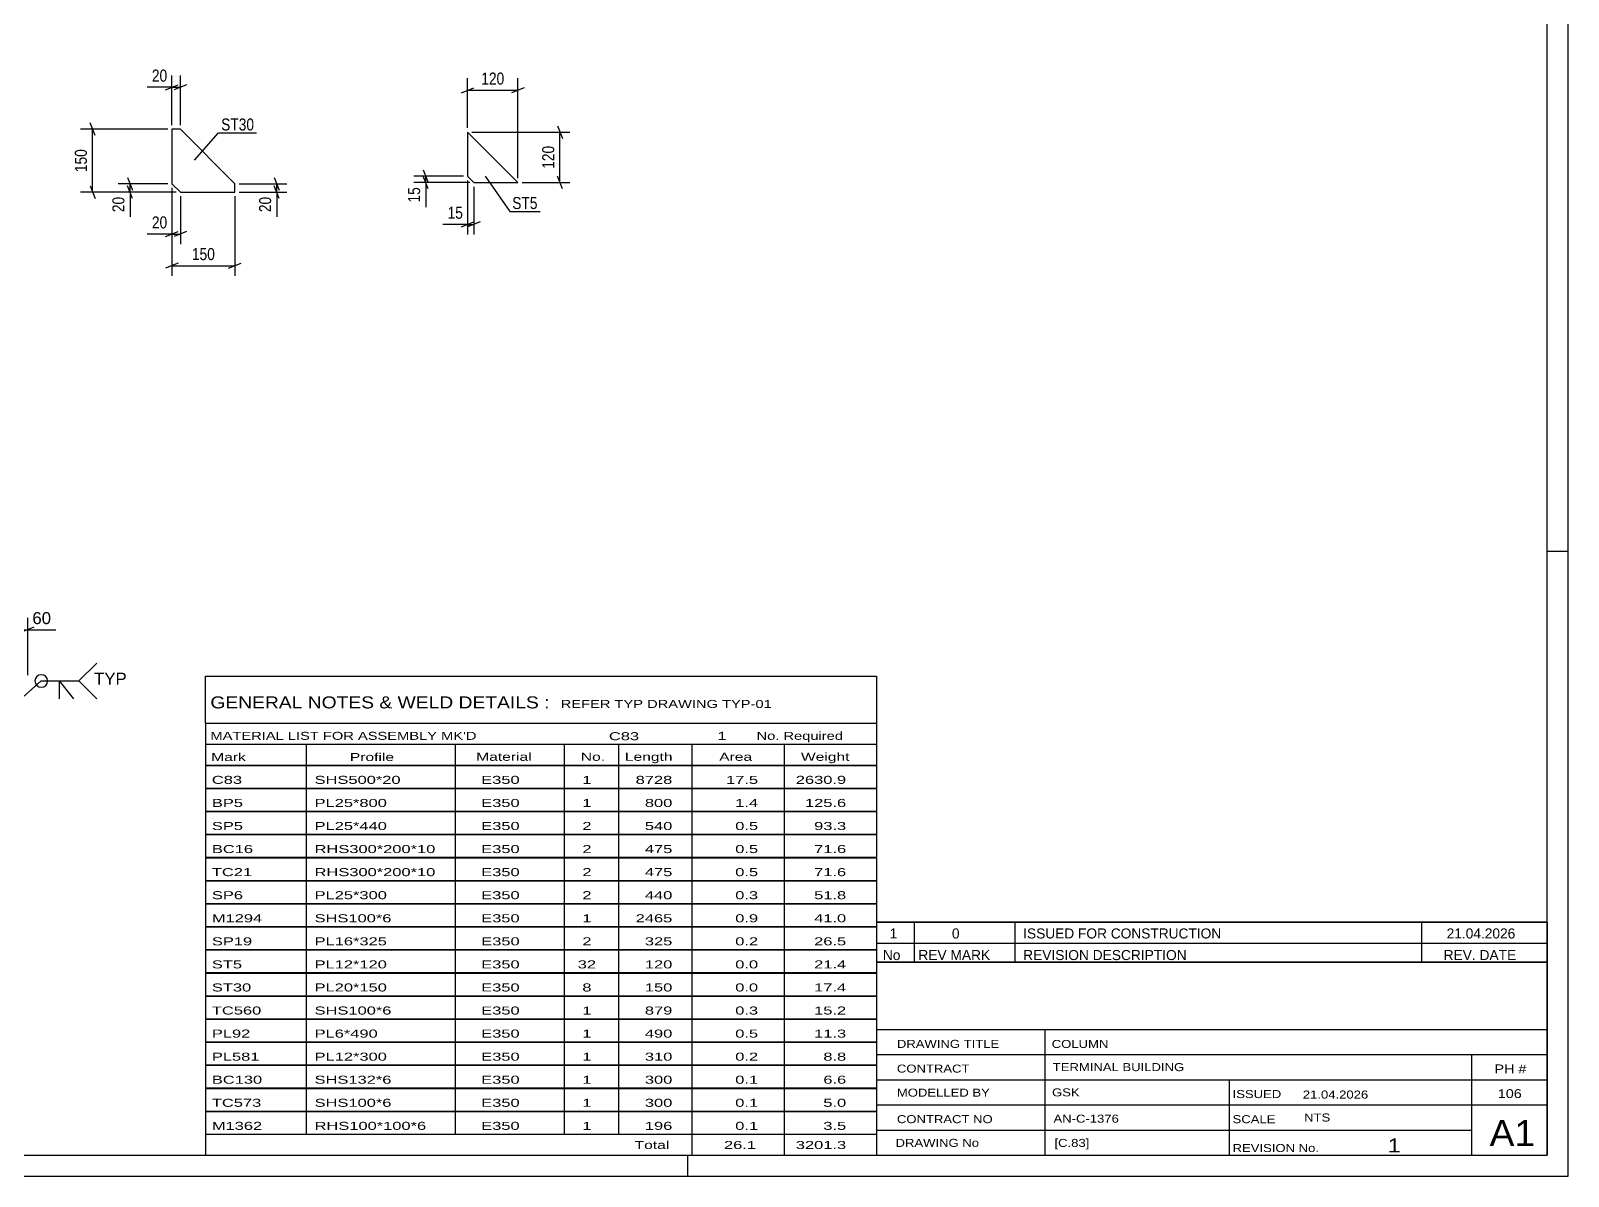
# Model space of a CAD drawing. Header units: millimetres. Extents: x 0 to 841, y 0 to 594.
# Drawn here: x 474.3 to 841, y 0 to 273.1 of the extents above; entities that cross this region are included whole.
import ezdxf

# ---------------------------------------------------------------- set-up
doc = ezdxf.new("R2010")
doc.units = ezdxf.units.MM
doc.styles.add('Arial', font='ARIAL.TTF', dxfattribs={"height": 0.2})
doc.styles.add('Arial Narrow', font='ARIALN.TTF', dxfattribs={"height": 0.2})

# ---------------------------------------------------------------- blocks, each defined once
blk = doc.blocks.new('Unknown-284928530-1132 - 10120')
at = {"color": 5, "linetype": 'Continuous'}
for p, q in [((841, 0), (841, 594)), ((836, 5), (836, 589)), ((841, 149), (836, 149)), ((5, 5), (836, 5)), ((631, 0), (631, 5)), ((0, 0), (841, 0))]:
    blk.add_line(p, q, dxfattribs=at)
blk = doc.blocks.new('Part-284928530-10024 - 10023')
at = {"color": 2, "linetype": 'Continuous'}
for p, q in [((509.98, 249.66), (507.98, 249.66)), ((507.98, 249.66), (507.98, 236.66)), ((522.98, 236.66), (509.98, 249.66)), ((507.98, 236.66), (509.98, 234.66)), ((522.98, 234.66), (522.98, 236.66)), ((509.98, 234.66), (522.98, 234.66))]:
    blk.add_line(p, q, dxfattribs=at)
blk = doc.blocks.new('Part-284928530-10067 - 10066')
at = {"color": 2, "linetype": 'Continuous'}
for p, q in [((578.5, 248.96), (578.5, 238.46)), ((578.5, 248.96), (590.5, 236.96)), ((578.5, 238.46), (580, 236.96)), ((580, 236.96), (590.5, 236.96))]:
    blk.add_line(p, q, dxfattribs=at)
blk = doc.blocks.new('StraightDimension-284928530-9669 - 9033')
at = {"color": 7, "linetype": 'Continuous'}
for p, q in [((467.57, 113.45), (467.57, 133.16)), ((473.57, 119.45), (473.57, 133.16)), ((466.07, 129.71), (469.07, 130.91)), ((467.57, 130.31), (473.57, 130.31)), ((475.07, 130.91), (472.07, 129.71))]:
    blk.add_line(p, q, dxfattribs=at)
at = {"color": 0}
blk.add_wipeout([(479.74, 131.06), (479.74, 135.26), (474.09, 135.26), (474.09, 131.06)], dxfattribs=at)
at = {"color": 7, "linetype": 'Continuous'}
blk.add_line((473.57, 130.31), (480.26, 130.31), dxfattribs=at)
blk.add_line((473.57, 130.31), (480.26, 130.31), dxfattribs=at)
at = {"color": 3, "style": 'Arial'}
blk.add_text('60', height=2.865, dxfattribs=at).set_placement((474.69, 131.66))
blk = doc.blocks.new('StraightDimension-284928530-10235 - 10023')
at = {"color": 7, "linetype": 'Continuous'}
for p, q in [((523.98, 236.66), (535.38, 236.66)), ((532.38, 238.16), (533.58, 235.16)), ((533.58, 233.16), (532.38, 236.16)), ((532.98, 234.66), (532.98, 236.66)), ((523.98, 234.66), (535.38, 234.66))]:
    blk.add_line(p, q, dxfattribs=at)
at = {"color": 0}
blk.add_wipeout([(532.23, 234.14), (528.03, 234.14), (528.03, 229.28), (532.23, 229.28)], dxfattribs=at)
at = {"color": 7, "linetype": 'Continuous'}
blk.add_line((532.98, 234.66), (532.98, 228.75), dxfattribs=at)
blk.add_line((532.98, 234.66), (532.98, 228.75), dxfattribs=at)
at = {"color": 3, "style": 'Arial Narrow'}
blk.add_text('20', height=2.863, rotation=90.0002, dxfattribs=at).set_placement((531.63, 229.88))
blk = doc.blocks.new('StraightDimension-284928530-10227 - 10023')
at = {"color": 7, "linetype": 'Continuous'}
for p, q in [((507.98, 250.66), (507.98, 262.51)), ((509.98, 250.66), (509.98, 262.51)), ((506.48, 259.06), (509.48, 260.26)), ((507.98, 259.66), (509.98, 259.66)), ((511.48, 260.26), (508.48, 259.06))]:
    blk.add_line(p, q, dxfattribs=at)
at = {"color": 0}
blk.add_wipeout([(507.46, 260.41), (507.46, 264.61), (502.6, 264.61), (502.6, 260.41)], dxfattribs=at)
at = {"color": 7, "linetype": 'Continuous'}
blk.add_line((507.98, 259.66), (502.08, 259.66), dxfattribs=at)
blk.add_line((507.98, 259.66), (502.08, 259.66), dxfattribs=at)
at = {"color": 3, "style": 'Arial Narrow'}
blk.add_text('20', height=2.863, dxfattribs=at).set_placement((503.2, 261.01))
blk = doc.blocks.new('StraightDimension-284928530-10239 - 10023')
at = {"color": 7, "linetype": 'Continuous'}
for p, q in [((506.98, 236.66), (495.13, 236.66)), ((497.38, 238.16), (498.58, 235.16)), ((498.58, 233.16), (497.38, 236.16)), ((497.98, 234.66), (497.98, 236.66)), ((508.98, 234.66), (495.13, 234.66))]:
    blk.add_line(p, q, dxfattribs=at)
at = {"color": 0}
blk.add_wipeout([(497.23, 234.14), (493.03, 234.14), (493.03, 229.28), (497.23, 229.28)], dxfattribs=at)
at = {"color": 7, "linetype": 'Continuous'}
blk.add_line((497.98, 234.66), (497.98, 228.75), dxfattribs=at)
blk.add_line((497.98, 234.66), (497.98, 228.75), dxfattribs=at)
at = {"color": 3, "style": 'Arial Narrow'}
blk.add_text('20', height=2.863, rotation=90.0002, dxfattribs=at).set_placement((496.63, 229.88))
blk = doc.blocks.new('StraightDimension-284928530-10231 - 10023')
at = {"color": 7, "linetype": 'Continuous'}
for p, q in [((507.98, 235.66), (507.98, 222.26)), ((509.98, 233.66), (509.98, 222.26)), ((506.48, 224.06), (509.48, 225.26)), ((507.98, 224.66), (509.98, 224.66)), ((511.48, 225.26), (508.48, 224.06))]:
    blk.add_line(p, q, dxfattribs=at)
at = {"color": 0}
blk.add_wipeout([(507.46, 225.41), (507.46, 229.61), (502.6, 229.61), (502.6, 225.41)], dxfattribs=at)
at = {"color": 7, "linetype": 'Continuous'}
blk.add_line((507.98, 224.66), (502.08, 224.66), dxfattribs=at)
blk.add_line((507.98, 224.66), (502.08, 224.66), dxfattribs=at)
at = {"color": 3, "style": 'Arial Narrow'}
blk.add_text('20', height=2.863, dxfattribs=at).set_placement((503.2, 226.01))
blk = doc.blocks.new('StraightDimension-284928530-10243 - 10023')
at = {"color": 7, "linetype": 'Continuous'}
for p, q in [((507.98, 235.66), (507.98, 214.71)), ((522.98, 233.66), (522.98, 214.71)), ((509.48, 217.71), (506.48, 216.51)), ((507.98, 217.11), (522.98, 217.11)), ((521.48, 216.51), (524.48, 217.71))]:
    blk.add_line(p, q, dxfattribs=at)
at = {"color": 0}
blk.add_wipeout([(518.82, 217.86), (518.82, 222.06), (512.14, 222.06), (512.14, 217.86)], dxfattribs=at)
at = {"color": 3, "style": 'Arial Narrow'}
blk.add_text('150', height=2.863, dxfattribs=at).set_placement((512.74, 218.46))
blk = doc.blocks.new('StraightDimension-284928530-10247 - 10023')
at = {"color": 7, "linetype": 'Continuous'}
for p, q in [((506.98, 249.66), (486.19, 249.66)), ((489.64, 248.16), (488.44, 251.16)), ((489.04, 234.66), (489.04, 249.66)), ((488.44, 236.16), (489.64, 233.16)), ((508.98, 234.66), (486.19, 234.66))]:
    blk.add_line(p, q, dxfattribs=at)
at = {"color": 0}
blk.add_wipeout([(488.29, 245.5), (484.09, 245.5), (484.09, 238.82), (488.29, 238.82)], dxfattribs=at)
at = {"color": 3, "style": 'Arial Narrow'}
blk.add_text('150', height=2.863, rotation=90.0002, dxfattribs=at).set_placement((487.69, 239.42))
blk = doc.blocks.new('StraightDimension-284928530-10375 - 10066')
at = {"color": 7, "linetype": 'Continuous'}
for p, q in [((577.5, 238.46), (565.65, 238.46)), ((567.9, 239.96), (569.1, 236.96)), ((569.1, 235.46), (567.9, 238.46)), ((568.5, 236.96), (568.5, 238.46)), ((579, 236.96), (565.65, 236.96))]:
    blk.add_line(p, q, dxfattribs=at)
at = {"color": 0}
blk.add_wipeout([(567.75, 236.44), (563.55, 236.44), (563.55, 231.58), (567.75, 231.58)], dxfattribs=at)
at = {"color": 7, "linetype": 'Continuous'}
blk.add_line((568.5, 236.96), (568.5, 231.06), dxfattribs=at)
blk.add_line((568.5, 236.96), (568.5, 231.06), dxfattribs=at)
at = {"color": 3, "style": 'Arial Narrow'}
blk.add_text('15', height=2.863, rotation=90.0002, dxfattribs=at).set_placement((567.15, 232.18))
blk = doc.blocks.new('StraightDimension-284928530-10367 - 10066')
at = {"color": 7, "linetype": 'Continuous'}
for p, q in [((578.5, 237.46), (578.5, 224.56)), ((580, 235.96), (580, 224.56)), ((577, 226.36), (580, 227.56)), ((581.5, 227.56), (578.5, 226.36)), ((578.5, 226.96), (580, 226.96))]:
    blk.add_line(p, q, dxfattribs=at)
at = {"color": 0}
blk.add_wipeout([(577.98, 227.71), (577.98, 231.91), (573.12, 231.91), (573.12, 227.71)], dxfattribs=at)
at = {"color": 7, "linetype": 'Continuous'}
blk.add_line((578.5, 226.96), (572.6, 226.96), dxfattribs=at)
blk.add_line((578.5, 226.96), (572.6, 226.96), dxfattribs=at)
at = {"color": 3, "style": 'Arial Narrow'}
blk.add_text('15', height=2.863, dxfattribs=at).set_placement((573.72, 228.31))
blk = doc.blocks.new('StraightDimension-284928530-10379 - 10066')
at = {"color": 7, "linetype": 'Continuous'}
for p, q in [((599.9, 250.46), (601.1, 247.46)), ((579.5, 248.96), (602.9, 248.96)), ((600.5, 236.96), (600.5, 248.96)), ((601.1, 235.46), (599.9, 238.46)), ((591.5, 236.96), (602.9, 236.96))]:
    blk.add_line(p, q, dxfattribs=at)
at = {"color": 0}
blk.add_wipeout([(599.75, 246.3), (595.55, 246.3), (595.55, 239.62), (599.75, 239.62)], dxfattribs=at)
at = {"color": 3, "style": 'Arial Narrow'}
blk.add_text('120', height=2.863, rotation=90.0002, dxfattribs=at).set_placement((599.15, 240.22))
blk = doc.blocks.new('StraightDimension-284928530-10371 - 10066')
at = {"color": 7, "linetype": 'Continuous'}
for p, q in [((578.5, 249.96), (578.5, 261.81)), ((590.5, 237.96), (590.5, 261.81)), ((577, 258.36), (580, 259.56)), ((578.5, 258.96), (590.5, 258.96)), ((592, 259.56), (589, 258.36))]:
    blk.add_line(p, q, dxfattribs=at)
at = {"color": 0}
blk.add_wipeout([(587.85, 259.71), (587.85, 263.91), (581.16, 263.91), (581.16, 259.71)], dxfattribs=at)
at = {"color": 3, "style": 'Arial Narrow'}
blk.add_text('120', height=2.863, dxfattribs=at).set_placement((581.76, 260.31))
blk = doc.blocks.new('Unknown-284928530-13209 - 10120')
at = {"color": 7, "linetype": 'Continuous'}
for p, q in [((676, 51.05), (676, 5)), ((676, 51.05), (836, 51.05)), ((836, 51), (836, 5)), ((676, 35), (836, 35)), ((716.14, 35), (716.14, 5)), ((676, 29), (836, 29)), ((818, 5.05), (818, 29.05)), ((676, 23), (836, 23)), ((760.14, 23), (760.14, 5)), ((676, 17), (836, 17)), ((676, 11), (818, 11)), ((676, 5), (836, 5))]:
    blk.add_line(p, q, dxfattribs=at)
at = {"color": 7, "style": 'Arial Narrow'}
for s, height, width, p in [('DRAWING TITLE', 1.9089, 1.425378, (680.88, 30.61)), ('COLUMN', 1.909, 1.425378, (717.81, 30.59)), ('CONTRACT', 1.909, 1.425378, (680.88, 24.71)), ('TERMINAL BUILDING', 1.9089, 1.425378, (718.06, 25.07)), ('MODELLED BY', 1.9089, 1.425378, (680.88, 18.98)), ('GSK', 1.909, 1.425378, (717.88, 19.04)), ('ISSUED', 1.909, 1.425378, (760.94, 18.64)), ('21.04.2026', 1.909, 1.425378, (777.69, 18.52)), ('AN-C-1376', 1.909, 1.425378, (718.23, 12.78)), ('CONTRACT NO', 1.9089, 1.425378, (680.88, 12.66)), ('SCALE', 1.909, 1.425378, (760.94, 12.65)), ('A1', 6.204, 1.25, (822.24, 7.2)), ('DRAWING No', 1.909, 1.425378, (680.56, 7)), ('[C.83]', 1.909, 1.425378, (718.46, 6.99)), ('REVISION No.', 1.9089, 1.425378, (760.94, 5.77)), ('1', 3.34, 1.5, (797.91, 5.68))]:
    blk.add_text(s, height=height, dxfattribs=dict(at, width=width)).set_placement(p)
at = {"color": 7, "linetype": 'Continuous', "style": 'Arial Narrow'}
for s, height, width, p in [('PH #', 2.1, 1.42538, (823.4, 24.55)), ('106', 2.1, 1.42538, (824.19, 18.65)), ('NTS', 1.909, 1.425378, (778, 13.05))]:
    blk.add_text(s, height=height, dxfattribs=dict(at, width=width)).set_placement(p)
blk = doc.blocks.new('Unknown-284928530-13210 - 10120')
at = {"color": 7, "linetype": 'Continuous'}
for p, q in [((516, 119.25), (676, 119.25)), ((516, 108), (516, 119.25)), ((676, 119.25), (676, 108)), ((516, 108), (676, 108)), ((516, 108), (516, 103)), ((676, 108), (676, 103)), ((516, 103), (676, 103)), ((516, 103), (516, 98)), ((540, 103), (540, 98)), ((575.5, 103), (575.5, 98)), ((601.5, 103), (601.5, 98)), ((614.5, 103), (614.5, 98)), ((632, 103), (632, 98)), ((654, 103), (654, 98)), ((676, 103), (676, 98)), ((516, 98), (676, 98)), ((516, 97.95), (516, 92.55)), ((516, 97.95), (676, 97.95)), ((540, 98), (540, 92.5)), ((575.5, 98), (575.5, 92.5)), ((601.5, 98), (601.5, 92.5)), ((614.5, 98), (614.5, 92.5)), ((632, 98), (632, 92.5)), ((654, 98), (654, 92.5)), ((676, 97.95), (676, 92.55)), ((516, 92.55), (676, 92.55)), ((516, 92.45), (516, 87.05)), ((516, 92.45), (676, 92.45)), ((540, 92.5), (540, 87)), ((575.5, 92.5), (575.5, 87)), ((601.5, 92.5), (601.5, 87)), ((614.5, 92.5), (614.5, 87)), ((632, 92.5), (632, 87)), ((654, 92.5), (654, 87)), ((676, 92.45), (676, 87.05)), ((516, 87.05), (676, 87.05)), ((516, 86.95), (516, 81.55)), ((516, 86.95), (676, 86.95)), ((540, 87), (540, 81.5)), ((575.5, 87), (575.5, 81.5)), ((601.5, 87), (601.5, 81.5)), ((614.5, 87), (614.5, 81.5)), ((632, 87), (632, 81.5)), ((654, 87), (654, 81.5)), ((676, 86.95), (676, 81.55)), ((516, 81.55), (676, 81.55)), ((516, 81.45), (516, 76.05)), ((516, 81.45), (676, 81.45)), ((540, 81.5), (540, 76)), ((575.5, 81.5), (575.5, 76)), ((601.5, 81.5), (601.5, 76)), ((614.5, 81.5), (614.5, 76)), ((632, 81.5), (632, 76)), ((654, 81.5), (654, 76)), ((676, 81.45), (676, 76.05)), ((516, 76.05), (676, 76.05)), ((516, 75.95), (516, 70.55)), ((516, 75.95), (676, 75.95)), ((540, 76), (540, 70.5)), ((575.5, 76), (575.5, 70.5)), ((601.5, 76), (601.5, 70.5)), ((614.5, 76), (614.5, 70.5)), ((632, 76), (632, 70.5)), ((654, 76), (654, 70.5)), ((676, 75.95), (676, 70.55)), ((516, 70.55), (676, 70.55)), ((516, 70.45), (516, 65.05)), ((516, 70.45), (676, 70.45)), ((540, 70.5), (540, 65)), ((575.5, 70.5), (575.5, 65)), ((601.5, 70.5), (601.5, 65)), ((614.5, 70.5), (614.5, 65)), ((632, 70.5), (632, 65)), ((654, 70.5), (654, 65)), ((676, 70.45), (676, 65.05)), ((516, 65.05), (676, 65.05)), ((516, 64.95), (516, 59.55)), ((516, 64.95), (676, 64.95)), ((540, 65), (540, 59.5)), ((575.5, 65), (575.5, 59.5)), ((601.5, 65), (601.5, 59.5)), ((614.5, 65), (614.5, 59.5)), ((632, 65), (632, 59.5)), ((654, 65), (654, 59.5)), ((676, 64.95), (676, 59.55)), ((516, 59.55), (676, 59.55)), ((516, 59.45), (516, 54.05)), ((516, 59.45), (676, 59.45)), ((540, 59.5), (540, 54)), ((575.5, 59.5), (575.5, 54)), ((601.5, 59.5), (601.5, 54)), ((614.5, 59.5), (614.5, 54)), ((632, 59.5), (632, 54)), ((654, 59.5), (654, 54)), ((676, 59.45), (676, 54.05)), ((516, 54.05), (676, 54.05)), ((516, 53.95), (516, 48.55)), ((516, 53.95), (676, 53.95)), ((540, 54), (540, 48.5)), ((575.5, 54), (575.5, 48.5)), ((601.5, 54), (601.5, 48.5)), ((614.5, 54), (614.5, 48.5)), ((632, 54), (632, 48.5)), ((654, 54), (654, 48.5)), ((676, 53.95), (676, 48.55)), ((516, 48.55), (676, 48.55)), ((516, 48.45), (516, 43.05)), ((516, 48.45), (676, 48.45)), ((540, 48.5), (540, 43)), ((575.5, 48.5), (575.5, 43)), ((601.5, 48.5), (601.5, 43)), ((614.5, 48.5), (614.5, 43)), ((632, 48.5), (632, 43)), ((654, 48.5), (654, 43)), ((676, 48.45), (676, 43.05)), ((516, 43.05), (676, 43.05)), ((516, 42.95), (516, 37.55)), ((516, 42.95), (676, 42.95)), ((540, 43), (540, 37.5)), ((575.5, 43), (575.5, 37.5)), ((601.5, 43), (601.5, 37.5)), ((614.5, 43), (614.5, 37.5)), ((632, 43), (632, 37.5)), ((654, 43), (654, 37.5)), ((676, 42.95), (676, 37.55)), ((516, 37.55), (676, 37.55)), ((516, 37.45), (516, 32.05)), ((516, 37.45), (676, 37.45)), ((540, 37.5), (540, 32)), ((575.5, 37.5), (575.5, 32)), ((601.5, 37.5), (601.5, 32)), ((614.5, 37.5), (614.5, 32)), ((632, 37.5), (632, 32)), ((654, 37.5), (654, 32)), ((676, 37.45), (676, 32.05)), ((516, 32.05), (676, 32.05)), ((516, 31.95), (516, 26.55)), ((516, 31.95), (676, 31.95)), ((540, 32), (540, 26.5)), ((575.5, 32), (575.5, 26.5)), ((601.5, 32), (601.5, 26.5)), ((614.5, 32), (614.5, 26.5)), ((632, 32), (632, 26.5)), ((654, 32), (654, 26.5)), ((676, 31.95), (676, 26.55)), ((516, 26.55), (676, 26.55)), ((516, 26.45), (516, 21.05)), ((516, 26.45), (676, 26.45)), ((540, 26.5), (540, 21)), ((575.5, 26.5), (575.5, 21)), ((601.5, 26.5), (601.5, 21)), ((614.5, 26.5), (614.5, 21)), ((632, 26.5), (632, 21)), ((654, 26.5), (654, 21)), ((676, 26.45), (676, 21.05)), ((516, 21.05), (676, 21.05)), ((516, 20.95), (516, 15.55)), ((516, 20.95), (676, 20.95)), ((540, 21), (540, 15.5)), ((575.5, 21), (575.5, 15.5)), ((601.5, 21), (601.5, 15.5)), ((614.5, 21), (614.5, 15.5)), ((632, 21), (632, 15.5)), ((654, 21), (654, 15.5)), ((676, 20.95), (676, 15.55)), ((516, 15.55), (676, 15.55)), ((516, 15.45), (516, 10.05)), ((516, 15.45), (676, 15.45)), ((540, 15.5), (540, 10)), ((575.5, 15.5), (575.5, 10)), ((601.5, 15.5), (601.5, 10)), ((614.5, 15.5), (614.5, 10)), ((632, 15.5), (632, 10)), ((654, 15.5), (654, 10)), ((676, 15.45), (676, 10.05)), ((516, 10.05), (676, 10.05)), ((516, 10), (676, 10)), ((516, 10), (516, 5)), ((632, 10), (632, 5)), ((654, 10), (654, 5)), ((676, 10), (676, 5)), ((516, 5), (676, 5))]:
    blk.add_line(p, q, dxfattribs=at)
at = {"color": 7, "style": 'Arial Narrow'}
for s, height, width, p in [('GENERAL NOTES & WELD DETAILS :', 2.8633, 1.4, (517.15, 111.56)), ('REFER TYP DRAWING TYP-01', 1.9089, 1.6, (600.7, 111.66)), ("MATERIAL LIST FOR ASSEMBLY MK'D", 1.9089, 1.6, (517.15, 104.06)), ('C83', 1.909, 1.794707, (612.2, 103.97)), ('1', 1.91, 1.794707, (638.08, 104.06)), ('No. Required', 1.9089, 1.6, (647.41, 104.06)), ('Mark', 1.909, 1.7, (517.34, 99)), ('Profile', 1.909, 1.7, (550.41, 99)), ('Material', 1.909, 1.7, (580.54, 99.06)), ('No.', 1.909, 1.7, (605.5, 99.06)), ('Length', 1.909, 1.7, (616, 99.06)), ('Area', 1.909, 1.7, (638.5, 99.06)), ('Weight', 1.909, 1.7, (658, 99.06))]:
    blk.add_text(s, height=height, dxfattribs=dict(at, width=width)).set_placement(p)
at = {"color": 7, "linetype": 'Continuous', "style": 'Arial Narrow'}
for s, height, width, p in [('C83', 1.909, 1.794707, (517.5, 93.56)), ('SHS500*20', 1.909, 1.794707, (542, 93.56)), ('E350', 1.909, 1.794707, (581.74, 93.56)), ('1', 1.91, 1.794707, (605.86, 93.56)), ('8728', 1.909, 1.794707, (618.58, 93.56)), ('17.5', 1.909, 1.794707, (640.13, 93.56)), ('2630.9', 1.909, 1.794707, (656.77, 93.56)), ('BP5', 1.909, 1.794707, (517.5, 88.06)), ('PL25*800', 1.909, 1.794707, (542, 88.06)), ('E350', 1.909, 1.794707, (581.74, 88.06)), ('1', 1.91, 1.794707, (605.86, 88.06)), ('800', 1.909, 1.794707, (620.77, 88.06)), ('1.4', 1.909, 1.794707, (642.32, 88.06)), ('125.6', 1.909, 1.794707, (658.96, 88.06)), ('SP5', 1.909, 1.794707, (517.5, 82.56)), ('PL25*440', 1.909, 1.794707, (542, 82.56)), ('E350', 1.909, 1.794707, (581.74, 82.56)), ('2', 1.91, 1.794707, (605.86, 82.56)), ('540', 1.909, 1.794707, (620.77, 82.56)), ('0.5', 1.909, 1.794707, (642.32, 82.56)), ('93.3', 1.909, 1.794707, (661.14, 82.56)), ('BC16', 1.909, 1.794707, (517.5, 77.06)), ('RHS300*200*10', 1.9089, 1.794707, (542, 77.06)), ('E350', 1.909, 1.794707, (581.74, 77.06)), ('2', 1.91, 1.794707, (605.86, 77.06)), ('475', 1.909, 1.794707, (620.77, 77.06)), ('0.5', 1.909, 1.794707, (642.32, 77.06)), ('71.6', 1.909, 1.794707, (661.14, 77.06)), ('TC21', 1.909, 1.794707, (517.5, 71.56)), ('RHS300*200*10', 1.9089, 1.794707, (542, 71.56)), ('E350', 1.909, 1.794707, (581.74, 71.56)), ('2', 1.91, 1.794707, (605.86, 71.56)), ('475', 1.909, 1.794707, (620.77, 71.56)), ('0.5', 1.909, 1.794707, (642.32, 71.56)), ('71.6', 1.909, 1.794707, (661.14, 71.56)), ('SP6', 1.909, 1.794707, (517.5, 66.06)), ('PL25*300', 1.909, 1.794707, (542, 66.06)), ('E350', 1.909, 1.794707, (581.74, 66.06)), ('2', 1.91, 1.794707, (605.86, 66.06)), ('440', 1.909, 1.794707, (620.77, 66.06)), ('0.3', 1.909, 1.794707, (642.32, 66.06)), ('51.8', 1.909, 1.794707, (661.14, 66.06)), ('M1294', 1.909, 1.794707, (517.5, 60.56)), ('SHS100*6', 1.909, 1.794707, (542, 60.56)), ('E350', 1.909, 1.794707, (581.74, 60.56)), ('1', 1.91, 1.794707, (605.86, 60.56)), ('2465', 1.909, 1.794707, (618.58, 60.56)), ('0.9', 1.909, 1.794707, (642.32, 60.56)), ('41.0', 1.909, 1.794707, (661.14, 60.56)), ('SP19', 1.909, 1.794707, (517.5, 55.06)), ('PL16*325', 1.909, 1.794707, (542, 55.06)), ('E350', 1.909, 1.794707, (581.74, 55.06)), ('2', 1.91, 1.794707, (605.86, 55.06)), ('325', 1.909, 1.794707, (620.77, 55.06)), ('0.2', 1.909, 1.794707, (642.32, 55.06)), ('26.5', 1.909, 1.794707, (661.14, 55.06)), ('ST5', 1.909, 1.794707, (517.5, 49.56)), ('PL12*120', 1.909, 1.794707, (542, 49.56)), ('E350', 1.909, 1.794707, (581.74, 49.56)), ('32', 1.909, 1.794707, (604.76, 49.56)), ('120', 1.909, 1.794707, (620.77, 49.56)), ('0.0', 1.909, 1.794707, (642.32, 49.56)), ('21.4', 1.909, 1.794707, (661.14, 49.56)), ('ST30', 1.909, 1.794707, (517.5, 44.06)), ('PL20*150', 1.909, 1.794707, (542, 44.06)), ('E350', 1.909, 1.794707, (581.74, 44.06)), ('8', 1.91, 1.794707, (605.86, 44.06)), ('150', 1.909, 1.794707, (620.77, 44.06)), ('0.0', 1.909, 1.794707, (642.32, 44.06)), ('17.4', 1.909, 1.794707, (661.14, 44.06)), ('TC560', 1.909, 1.794707, (517.5, 38.56)), ('SHS100*6', 1.909, 1.794707, (542, 38.56)), ('E350', 1.909, 1.794707, (581.74, 38.56)), ('1', 1.91, 1.794707, (605.86, 38.56)), ('879', 1.909, 1.794707, (620.77, 38.56)), ('0.3', 1.909, 1.794707, (642.32, 38.56)), ('15.2', 1.909, 1.794707, (661.14, 38.56)), ('PL92', 1.909, 1.794707, (517.5, 33.06)), ('PL6*490', 1.909, 1.794707, (542, 33.06)), ('E350', 1.909, 1.794707, (581.74, 33.06)), ('1', 1.91, 1.794707, (605.86, 33.06)), ('490', 1.909, 1.794707, (620.77, 33.06)), ('0.5', 1.909, 1.794707, (642.32, 33.06)), ('11.3', 1.909, 1.794707, (661.14, 33.06)), ('PL581', 1.909, 1.794707, (517.5, 27.56)), ('PL12*300', 1.909, 1.794707, (542, 27.56)), ('E350', 1.909, 1.794707, (581.74, 27.56)), ('1', 1.91, 1.794707, (605.86, 27.56)), ('310', 1.909, 1.794707, (620.77, 27.56)), ('0.2', 1.909, 1.794707, (642.32, 27.56)), ('8.8', 1.909, 1.794707, (663.33, 27.56)), ('BC130', 1.909, 1.794707, (517.5, 22.06)), ('SHS132*6', 1.909, 1.794707, (542, 22.06)), ('E350', 1.909, 1.794707, (581.74, 22.06)), ('1', 1.91, 1.794707, (605.86, 22.06)), ('300', 1.909, 1.794707, (620.77, 22.06)), ('0.1', 1.909, 1.794707, (642.32, 22.06)), ('6.6', 1.909, 1.794707, (663.33, 22.06)), ('TC573', 1.909, 1.794707, (517.5, 16.56)), ('SHS100*6', 1.909, 1.794707, (542, 16.56)), ('E350', 1.909, 1.794707, (581.74, 16.56)), ('1', 1.91, 1.794707, (605.86, 16.56)), ('300', 1.909, 1.794707, (620.77, 16.56)), ('0.1', 1.909, 1.794707, (642.32, 16.56)), ('5.0', 1.909, 1.794707, (663.33, 16.56)), ('M1362', 1.909, 1.794707, (517.5, 11.06)), ('RHS100*100*6', 1.9089, 1.794707, (542, 11.06)), ('E350', 1.909, 1.794707, (581.74, 11.06)), ('1', 1.91, 1.794707, (605.86, 11.06)), ('196', 1.909, 1.794707, (620.77, 11.06)), ('0.1', 1.909, 1.794707, (642.32, 11.06)), ('3.5', 1.909, 1.794707, (663.33, 11.06)), ('Total', 1.909, 1.7, (618.33, 6.5)), ('26.1', 1.909, 1.794707, (639.64, 6.5)), ('3201.3', 1.909, 1.794707, (656.77, 6.5))]:
    blk.add_text(s, height=height, dxfattribs=dict(at, width=width)).set_placement(p)
blk = doc.blocks.new('Unknown-284928530-13212 - 10120')
at = {"color": 7, "linetype": 'Continuous'}
for p, q in [((676, 60.55), (836, 60.55)), ((836, 60.55), (676, 60.55)), ((676, 60.55), (676, 55.55)), ((685, 60.55), (685, 55.55)), ((709, 60.55), (709, 55.55)), ((806, 60.55), (806, 55.55)), ((836, 60.55), (836, 55.55)), ((676, 55.55), (836, 55.55)), ((676, 55.55), (676, 51.05)), ((676, 55.55), (836, 55.55)), ((685, 55.55), (685, 51.05)), ((709, 55.55), (709, 51.05)), ((806, 55.55), (806, 51.05)), ((836, 55.55), (836, 51.05)), ((836, 51.05), (676, 51.05))]:
    blk.add_line(p, q, dxfattribs=at)
at = {"color": 7, "linetype": 'Continuous', "style": 'Arial Narrow'}
for s, height, width, p in [('1', 2.39, 1.196471, (679.16, 56.7)), ('0', 2.39, 1.196471, (694, 56.7)), ('ISSUED FOR CONSTRUCTION', 2.3861, 1.196471, (711, 56.7)), ('21.04.2026', 2.386, 1.196471, (812, 56.7)), ('No', 2.386, 1.2, (677.54, 51.55)), ('REV MARK', 2.386, 1.2, (686, 51.55)), ('REVISION DESCRIPTION', 2.3861, 1.2, (711, 51.55)), ('REV. DATE', 2.386, 1.2, (811.28, 51.55))]:
    blk.add_text(s, height=height, dxfattribs=dict(at, width=width)).set_placement(p)
blk = doc.blocks.new('WeldMark-284928530-9867 - 9033')
at = {"linetype": 'Continuous'}
blk.add_hatch(color=30, dxfattribs=at).paths.add_polyline_path([(465.06, 106.7), (462.31, 105.28), (464.06, 107.83)])
at = {"color": 30, "linetype": 'Continuous'}
for p, q in [((462.31, 105.28), (476.81, 118.1)), ((476.81, 118.1), (485.81, 118.1))]:
    blk.add_line(p, q, dxfattribs=at)
at = {"color": 3, "linetype": 'Continuous'}
for q in [(484.52, 113.81), (481.09, 113.81)]:
    blk.add_line((481.09, 118.1), q, dxfattribs=at)
for start, end in [(90, 270), (270, 90)]:
    blk.add_arc((476.81, 118.1), 1.5, start, end, dxfattribs=at)
at = {"color": 0, "linetype": 'Continuous'}
blk.add_wipeout([(497.18, 117.2), (497.18, 120.2), (489.41, 120.2), (489.41, 117.2)], dxfattribs=at)
blk.add_wipeout([(497.18, 117.2), (497.18, 120.2), (489.41, 120.2), (489.41, 117.2)], dxfattribs=at)
at = {"color": 3, "linetype": 'Continuous'}
for q in [(490.09, 122.38), (490.09, 113.81)]:
    blk.add_line((485.81, 118.1), q, dxfattribs=at)
at = {"color": 3, "linetype": 'Continuous', "style": 'Arial'}
blk.add_text('TYP', height=2.865, dxfattribs=at).set_placement((489.41, 117.2))
blk = doc.blocks.new('Mark-284928530-11421 - 10023')
at = {"color": 0}
blk.add_wipeout([(527.58, 249.36), (527.58, 252.36), (519.72, 252.36), (519.72, 249.36)], dxfattribs=at)
blk.add_wipeout([(527.58, 249.36), (527.58, 252.36), (519.72, 252.36), (519.72, 249.36)], dxfattribs=at)
at = {"color": 30, "linetype": 'Continuous'}
for p, q in [((513.36, 242.29), (519.12, 248.76)), ((519.12, 248.76), (528.18, 248.76))]:
    blk.add_line(p, q, dxfattribs=at)
at = {"color": 3, "style": 'Arial Narrow'}
blk.add_text('ST30', height=2.863, dxfattribs=at).set_placement((519.72, 249.36))
blk = doc.blocks.new('Mark-284928530-10494 - 10066')
at = {"color": 0}
blk.add_wipeout([(595.17, 230.63), (595.17, 233.63), (589.14, 233.63), (589.14, 230.63)], dxfattribs=at)
blk.add_wipeout([(595.17, 230.63), (595.17, 233.63), (589.14, 233.63), (589.14, 230.63)], dxfattribs=at)
at = {"color": 30, "linetype": 'Continuous'}
for p, q in [((582.7, 238.46), (588.54, 230.03)), ((588.54, 230.03), (595.77, 230.03))]:
    blk.add_line(p, q, dxfattribs=at)
at = {"color": 3, "style": 'Arial Narrow'}
blk.add_text('ST5', height=2.863, dxfattribs=at).set_placement((589.14, 230.63))

msp = doc.modelspace()

# ---------------------------------------------------------------- block references
for name in ['Unknown-284928530-1132 - 10120', 'Part-284928530-10024 - 10023', 'Part-284928530-10067 - 10066', 'Unknown-284928530-13210 - 10120', 'Unknown-284928530-13212 - 10120', 'Unknown-284928530-13209 - 10120']:
    msp.add_blockref(name, (0, 0))

# ---------------------------------------------------------------- next in the draw order: block references
for name in ['StraightDimension-284928530-10227 - 10023', 'Mark-284928530-11421 - 10023', 'StraightDimension-284928530-10375 - 10066', 'StraightDimension-284928530-10239 - 10023', 'StraightDimension-284928530-10235 - 10023', 'StraightDimension-284928530-9669 - 9033']:
    msp.add_blockref(name, (0, 0))

# ---------------------------------------------------------------- next in the draw order: block references
for name in ['StraightDimension-284928530-10231 - 10023', 'StraightDimension-284928530-10367 - 10066', 'WeldMark-284928530-9867 - 9033']:
    msp.add_blockref(name, (0, 0))

# ---------------------------------------------------------------- next in the draw order: block references
for name in ['StraightDimension-284928530-10379 - 10066', 'StraightDimension-284928530-10243 - 10023']:
    msp.add_blockref(name, (0, 0))

# ---------------------------------------------------------------- next in the draw order: block references
for name in ['StraightDimension-284928530-10371 - 10066', 'StraightDimension-284928530-10247 - 10023']:
    msp.add_blockref(name, (0, 0))

# ---------------------------------------------------------------- next in the draw order: block references
msp.add_blockref('Mark-284928530-10494 - 10066', (0, 0))

doc.saveas('drawing.dxf')
